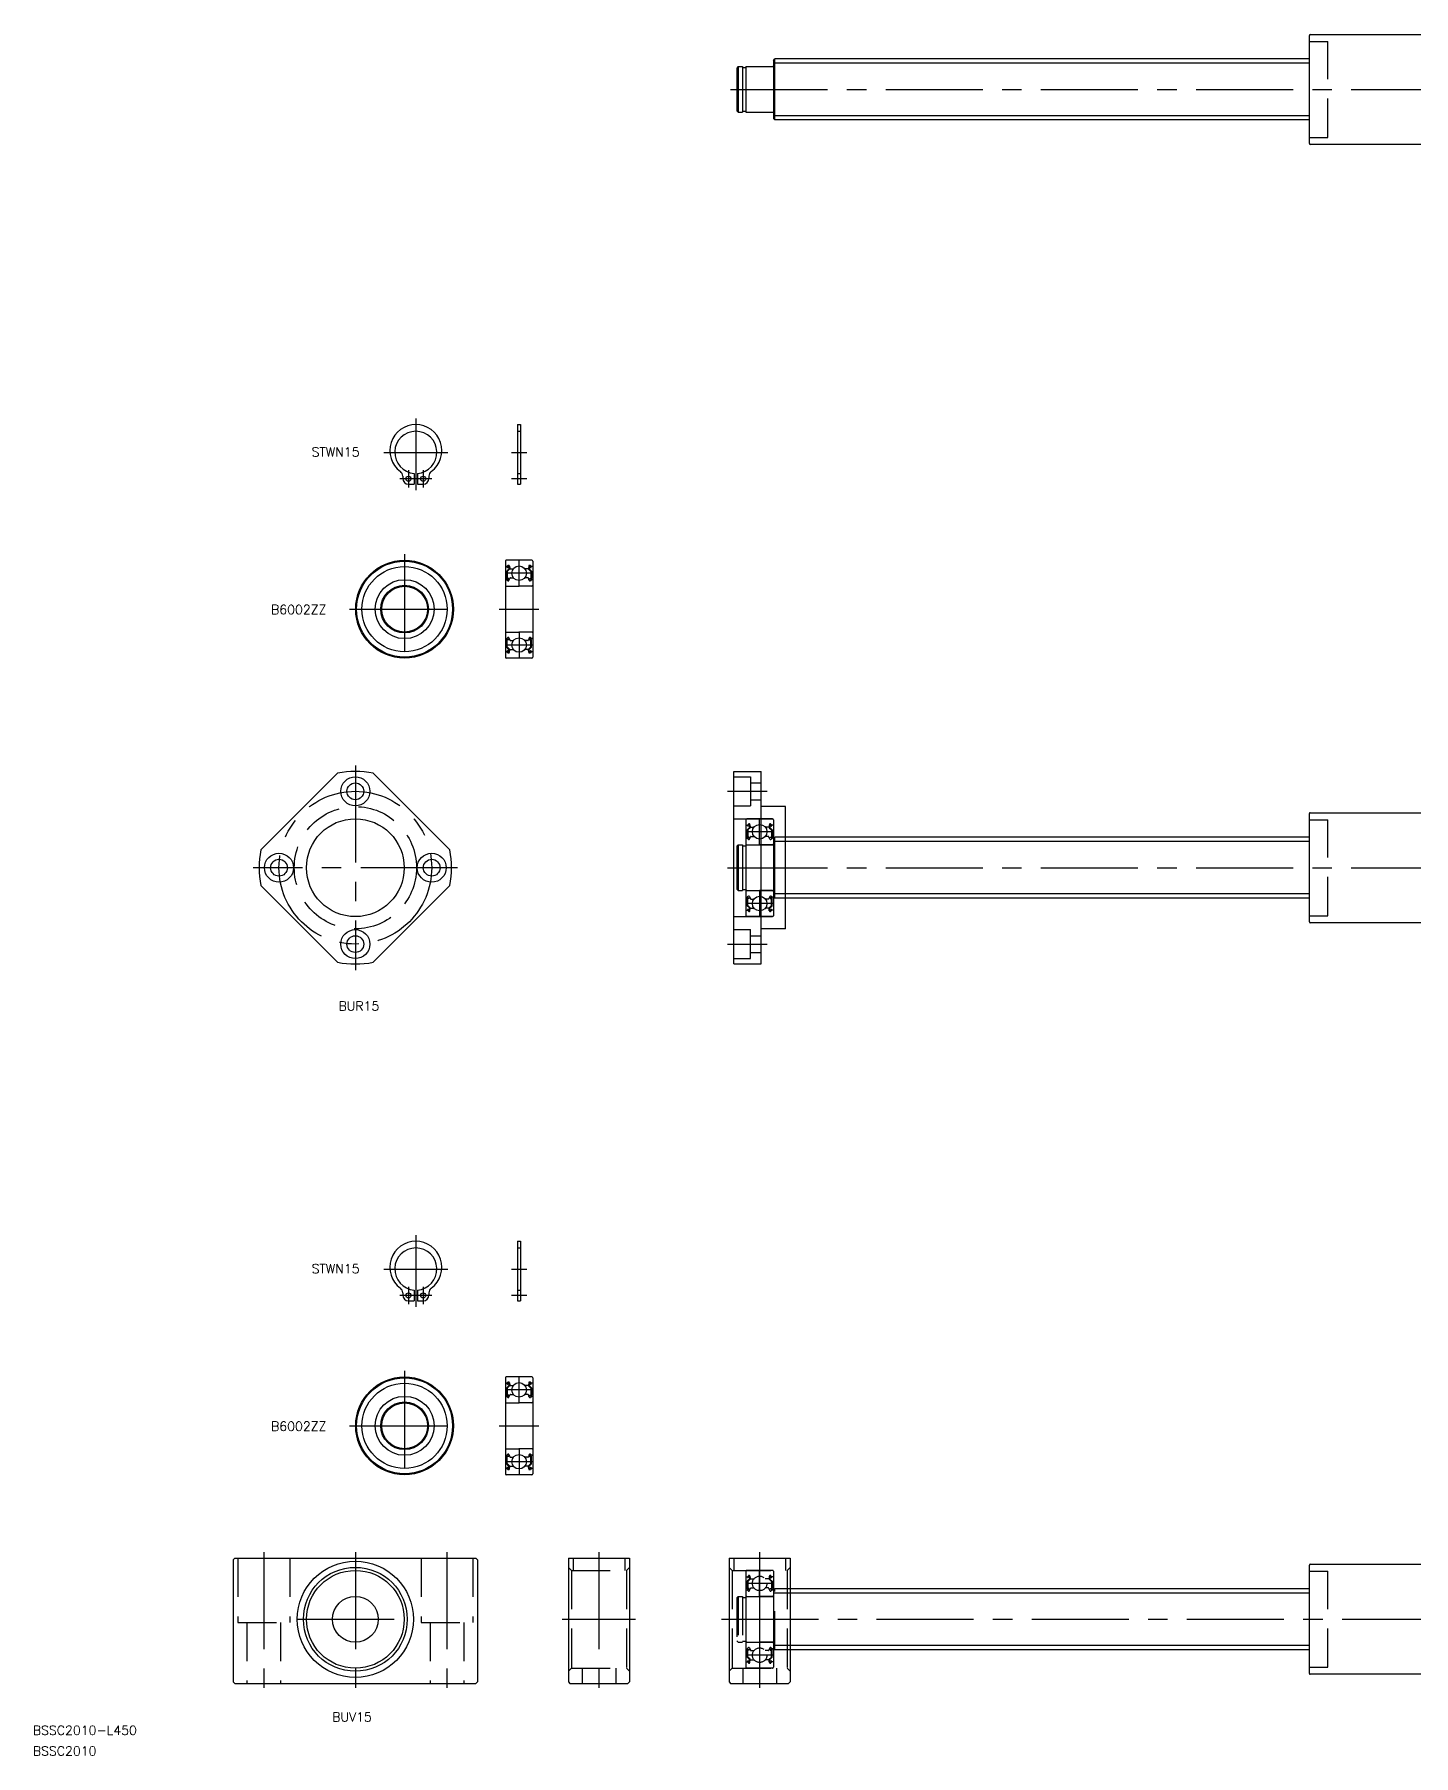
# Model space of a CAD drawing. Extents: x -105 to 834, y -45 to 534.
# Drawn here: x -105 to 346, y -45 to 519 of the extents above; entities that cross this region are included whole.
import ezdxf

# ---------------------------------------------------------------- set-up
doc = ezdxf.new("R2010")
doc.units = 0
doc.linetypes.add('CENTER', pattern=[50.8, 31.75, -6.35, 6.35, -6.35])
doc.linetypes.add('DASHED', pattern=[19.05, 12.7, -6.35])
doc.layers.get('0').update_dxf_attribs({"linetype": 'CONTINUOUS'})
doc.layers.add('CENTER', color=1, linetype='CENTER')
doc.styles.get("Standard").update_dxf_attribs({"font": 'txt.shx', "height": 3, "bigfont": 'bigfont.shx'})

# ---------------------------------------------------------------- blocks, each defined once
blk = doc.blocks.new('*U7')
at = {"color": 7, "linetype": 'CONTINUOUS'}
blk.add_text('BUV15', height=3, dxfattribs=at).set_placement((-7.6, -33.47))
blk = doc.blocks.new('*U8')
at = {"color": 7, "linetype": 'CONTINUOUS'}
blk.add_text('STWN15', height=3, dxfattribs=at).set_placement((-14.3, 113.28))
blk = doc.blocks.new('*U9')
at = {"color": 7, "linetype": 'CONTINUOUS'}
blk.add_text('B6002ZZ', height=3, dxfattribs=at).set_placement((-27.6, 61.69))
blk = doc.blocks.new('*U10')
at = {"color": 7, "linetype": 'CONTINUOUS'}
blk.add_text('BUR15', height=3, dxfattribs=at).set_placement((-5.53, 199.24))
blk = doc.blocks.new('*U11')
at = {"color": 7, "linetype": 'CONTINUOUS'}
blk.add_text('STWN15', height=3, dxfattribs=at).set_placement((-14.3, 380.6))
blk = doc.blocks.new('*U12')
at = {"color": 7, "linetype": 'CONTINUOUS'}
blk.add_text('B6002ZZ', height=3, dxfattribs=at).set_placement((-27.6, 329))
blk = doc.blocks.new('*U17')
at = {"color": 7, "linetype": 'CONTINUOUS'}
blk.add_text('BSSC2010-L450', height=3, dxfattribs=at).set_placement((-105.6, -37.84))
blk = doc.blocks.new('*U18')
at = {"color": 7, "linetype": 'CONTINUOUS'}
blk.add_text('BSSC2010', height=3, dxfattribs=at).set_placement((-105.6, -44.61))

msp = doc.modelspace()

# ---------------------------------------------------------------- linework, layer by layer
at = {"color": 7, "linetype": 'CONTINUOUS'}
for p, q in [((312.38, 483.06), (312.38, 518.46)), ((312.68, 518.76), (355.98, 518.76)), ((125.38, 508.26), (124.88, 507.76)), ((124.88, 507.76), (124.88, 493.76)), ((125.38, 508.26), (125.38, 493.26)), ((125.38, 508.26), (126.73, 508.26)), ((126.73, 508.26), (126.73, 493.26)), ((126.73, 507.91), (127.88, 507.91)), ((127.88, 508.26), (127.88, 493.26)), ((127.88, 508.26), (136.68, 508.26)), ((136.88, 510.26), (137.38, 510.76)), ((136.88, 510.26), (136.88, 491.26)), ((312.38, 510.76), (137.38, 510.76)), ((137.38, 490.76), (137.38, 510.76)), ((125.38, 493.26), (124.88, 493.76)), ((125.38, 493.26), (126.73, 493.26)), ((126.73, 493.61), (127.88, 493.61)), ((127.88, 493.26), (136.68, 493.26)), ((136.88, 491.26), (137.38, 490.76)), ((312.38, 490.76), (137.38, 490.76)), ((355.98, 482.76), (312.68, 482.76)), ((53.12, 391.05), (53.12, 371.55)), ((53.12, 391.05), (54.12, 391.05)), ((54.12, 391.05), (54.12, 371.55)), ((15.5, 374.2), (15.5, 373.45)), ((19.3, 375.07), (19.3, 371.55)), ((19.3, 374.19), (19.3, 374.19)), ((19.3, 373.31), (19.3, 373.31)), ((20.3, 375.07), (20.3, 371.55)), ((24.1, 374.2), (24.1, 373.45)), ((17.4, 371.55), (19.3, 371.55)), ((20.3, 371.55), (22.2, 371.55)), ((53.12, 371.55), (54.12, 371.55)), ((49.12, 346.34), (49.12, 314.94)), ((49.22, 344.59), (49.68, 344.59)), ((53.62, 346.64), (49.42, 346.64)), ((50.31, 343.82), (49.56, 343.07)), ((49.68, 344.59), (49.93, 344.89)), ((49.86, 344.18), (49.71, 344.31)), ((50.51, 343.74), (49.76, 342.99)), ((49.84, 344.46), (50.09, 344.76)), ((49.99, 344.33), (49.84, 344.46)), ((49.86, 344.18), (49.99, 344.33)), ((50.26, 344.7), (50.31, 343.82)), ((50.46, 344.72), (50.53, 343.98)), ((50.51, 344.21), (50.51, 343.74)), ((50.63, 343.89), (51.77, 343.89)), ((57.82, 346.64), (53.62, 346.64)), ((56.62, 343.89), (55.47, 343.89)), ((56.79, 344.72), (56.72, 343.98)), ((56.74, 344.21), (56.74, 343.74)), ((56.74, 343.74), (57.49, 342.99)), ((56.98, 344.7), (56.94, 343.82)), ((56.94, 343.82), (57.69, 343.07)), ((57.41, 344.46), (57.16, 344.76)), ((57.26, 344.33), (57.41, 344.46)), ((57.39, 344.18), (57.26, 344.33)), ((57.56, 344.59), (57.31, 344.89)), ((57.39, 344.18), (57.54, 344.31)), ((58.02, 344.59), (57.56, 344.59)), ((58.12, 346.34), (58.12, 314.94)), ((49.32, 340.29), (49.62, 340.29)), ((49.42, 338.14), (53.62, 338.14)), ((49.56, 343.07), (49.56, 340.69)), ((49.62, 340.29), (49.9, 339.96)), ((49.76, 342.99), (49.76, 340.69)), ((50.21, 340.69), (49.76, 340.69)), ((49.76, 340.49), (50.21, 340.49)), ((50.05, 339.89), (50.12, 339.89)), ((50.21, 340.49), (50.21, 340.69)), ((50.31, 340.02), (50.57, 340.76)), ((50.76, 340.89), (51.77, 340.89)), ((57.82, 338.14), (53.62, 338.14)), ((56.49, 340.89), (55.47, 340.89)), ((56.94, 340.02), (56.67, 340.76)), ((57.04, 340.49), (57.04, 340.69)), ((57.04, 340.69), (57.49, 340.69)), ((57.49, 340.49), (57.04, 340.49)), ((57.2, 339.89), (57.13, 339.89)), ((57.62, 340.29), (57.35, 339.96)), ((57.49, 342.99), (57.49, 340.69)), ((57.92, 340.29), (57.62, 340.29)), ((57.69, 343.07), (57.69, 340.69)), ((49.42, 323.14), (53.62, 323.14)), ((49.62, 320.99), (49.9, 321.32)), ((50.05, 321.39), (50.12, 321.39)), ((50.31, 321.26), (50.57, 320.52)), ((50.7, 323.14), (50.7, 323.14)), ((51.67, 323.14), (51.67, 323.14)), ((57.82, 323.14), (53.62, 323.14)), ((56.94, 321.26), (56.67, 320.52)), ((57.2, 321.39), (57.13, 321.39)), ((57.62, 320.99), (57.35, 321.32)), ((49.22, 316.69), (49.68, 316.69)), ((49.32, 320.99), (49.62, 320.99)), ((49.56, 318.21), (49.56, 320.59)), ((50.31, 317.46), (49.56, 318.21)), ((49.68, 316.69), (49.93, 316.39)), ((49.86, 317.1), (49.71, 316.97)), ((49.76, 320.79), (50.21, 320.79)), ((49.76, 318.29), (49.76, 320.59)), ((50.21, 320.59), (49.76, 320.59)), ((50.51, 317.54), (49.76, 318.29)), ((49.99, 316.95), (49.84, 316.82)), ((49.84, 316.82), (50.09, 316.52)), ((49.86, 317.1), (49.99, 316.95)), ((50.21, 320.79), (50.21, 320.59)), ((50.26, 316.58), (50.31, 317.46)), ((50.46, 316.56), (50.53, 317.3)), ((50.51, 317.07), (50.51, 317.54)), ((50.63, 317.39), (51.77, 317.39)), ((50.76, 320.39), (51.77, 320.39)), ((56.49, 320.39), (55.47, 320.39)), ((56.62, 317.39), (55.47, 317.39)), ((56.79, 316.56), (56.72, 317.3)), ((56.74, 317.54), (57.49, 318.29)), ((56.74, 317.07), (56.74, 317.54)), ((56.94, 317.46), (57.69, 318.21)), ((56.98, 316.58), (56.94, 317.46)), ((57.04, 320.79), (57.04, 320.59)), ((57.49, 320.79), (57.04, 320.79)), ((57.04, 320.59), (57.49, 320.59)), ((57.41, 316.82), (57.16, 316.52)), ((57.39, 317.1), (57.26, 316.95)), ((57.26, 316.95), (57.41, 316.82)), ((57.56, 316.69), (57.31, 316.39)), ((57.39, 317.1), (57.54, 316.97)), ((57.49, 318.29), (57.49, 320.59)), ((58.02, 316.69), (57.56, 316.69)), ((57.92, 320.99), (57.62, 320.99)), ((57.69, 318.21), (57.69, 320.59)), ((57.82, 314.64), (49.42, 314.64)), ((57.82, 314.64), (53.62, 314.64)), ((-30.96, 251.82), (-5.81, 276.97)), ((5.81, 276.97), (30.96, 251.82)), ((123.88, 214.51), (123.88, 277.51)), ((123.88, 277.51), (132.88, 277.51)), ((132.88, 214.51), (132.88, 277.51)), ((140.88, 266.01), (132.88, 266.01)), ((140.88, 226.01), (140.88, 266.01)), ((127.88, 261.71), (127.88, 230.31)), ((127.98, 259.96), (128.44, 259.96)), ((132.38, 262.01), (128.18, 262.01)), ((129.07, 259.19), (128.32, 258.44)), ((128.44, 259.96), (128.69, 260.26)), ((128.62, 259.55), (128.47, 259.68)), ((128.6, 259.83), (128.85, 260.13)), ((128.75, 259.7), (128.6, 259.83)), ((128.62, 259.55), (128.75, 259.7)), ((129.02, 260.07), (129.07, 259.19)), ((129.22, 260.09), (129.29, 259.35)), ((129.27, 259.58), (129.27, 259.11)), ((129.39, 259.26), (130.54, 259.26)), ((136.58, 262.01), (132.38, 262.01)), ((135.38, 259.26), (134.23, 259.26)), ((135.55, 260.09), (135.48, 259.35)), ((135.5, 259.58), (135.5, 259.11)), ((135.74, 260.07), (135.7, 259.19)), ((135.7, 259.19), (136.45, 258.44)), ((136.17, 259.83), (135.92, 260.13)), ((136.02, 259.7), (136.17, 259.83)), ((136.15, 259.55), (136.02, 259.7)), ((136.32, 259.96), (136.07, 260.26)), ((136.15, 259.55), (136.3, 259.68)), ((136.78, 259.96), (136.32, 259.96)), ((136.88, 261.71), (136.88, 230.31)), ((312.38, 228.31), (312.38, 263.71)), ((312.68, 264.01), (355.98, 264.01)), ((128.08, 255.66), (128.38, 255.66)), ((128.32, 258.44), (128.32, 256.06)), ((128.38, 255.66), (128.66, 255.33)), ((129.27, 259.11), (128.52, 258.36)), ((128.52, 258.36), (128.52, 256.06)), ((128.97, 256.06), (128.52, 256.06)), ((128.52, 255.86), (128.97, 255.86)), ((128.81, 255.26), (128.88, 255.26)), ((128.97, 255.86), (128.97, 256.06)), ((129.07, 255.39), (129.33, 256.13)), ((129.52, 256.26), (130.54, 256.26)), ((135.25, 256.26), (134.23, 256.26)), ((135.7, 255.39), (135.43, 256.13)), ((135.5, 259.11), (136.25, 258.36)), ((135.8, 256.06), (136.25, 256.06)), ((135.8, 255.86), (135.8, 256.06)), ((136.25, 255.86), (135.8, 255.86)), ((135.96, 255.26), (135.89, 255.26)), ((136.38, 255.66), (136.11, 255.33)), ((136.25, 258.36), (136.25, 256.06)), ((136.68, 255.66), (136.38, 255.66)), ((136.45, 258.44), (136.45, 256.06)), ((136.88, 255.51), (137.38, 256.01)), ((136.88, 255.51), (136.88, 236.51)), ((140.88, 254.61), (136.88, 254.61)), ((137.38, 236.01), (137.38, 256.01)), ((140.88, 256.01), (137.38, 256.01)), ((312.38, 256.01), (140.88, 256.01)), ((125.38, 253.51), (124.88, 253.01)), ((124.88, 253.01), (124.88, 239.01)), ((125.38, 253.51), (125.38, 238.51)), ((125.38, 253.51), (126.73, 253.51)), ((126.73, 253.51), (126.73, 238.51)), ((126.73, 253.16), (127.88, 253.16)), ((127.88, 253.51), (127.88, 238.51)), ((127.88, 253.51), (136.68, 253.51)), ((128.18, 253.51), (132.38, 253.51)), ((136.58, 253.51), (132.38, 253.51)), ((-30.96, 240.2), (-5.81, 215.05)), ((5.81, 215.05), (30.96, 240.2)), ((125.38, 238.51), (124.88, 239.01)), ((125.38, 238.51), (126.73, 238.51)), ((126.73, 238.86), (127.88, 238.86)), ((127.88, 238.51), (136.68, 238.51)), ((128.18, 238.51), (132.38, 238.51)), ((128.38, 236.36), (128.66, 236.69)), ((128.81, 236.76), (128.88, 236.76)), ((129.07, 236.63), (129.33, 235.89)), ((129.46, 238.51), (129.46, 238.51)), ((130.43, 238.51), (130.43, 238.51)), ((136.58, 238.51), (132.38, 238.51)), ((135.7, 236.63), (135.43, 235.89)), ((135.96, 236.76), (135.89, 236.76)), ((136.38, 236.36), (136.11, 236.69)), ((140.88, 237.41), (136.88, 237.41)), ((127.98, 232.06), (128.44, 232.06)), ((128.08, 236.36), (128.38, 236.36)), ((128.32, 233.58), (128.32, 235.96)), ((129.07, 232.83), (128.32, 233.58)), ((128.44, 232.06), (128.69, 231.76)), ((128.62, 232.47), (128.47, 232.34)), ((128.52, 236.16), (128.97, 236.16)), ((128.97, 235.96), (128.52, 235.96)), ((128.52, 233.66), (128.52, 235.96)), ((129.27, 232.91), (128.52, 233.66)), ((128.75, 232.32), (128.6, 232.19)), ((128.6, 232.19), (128.85, 231.89)), ((128.62, 232.47), (128.75, 232.32)), ((128.97, 236.16), (128.97, 235.96)), ((129.02, 231.95), (129.07, 232.83)), ((129.22, 231.93), (129.29, 232.67)), ((129.27, 232.44), (129.27, 232.91)), ((129.39, 232.76), (130.54, 232.76)), ((129.52, 235.76), (130.54, 235.76)), ((135.25, 235.76), (134.23, 235.76)), ((135.38, 232.76), (134.23, 232.76)), ((135.55, 231.93), (135.48, 232.67)), ((135.5, 232.91), (136.25, 233.66)), ((135.5, 232.44), (135.5, 232.91)), ((135.7, 232.83), (136.45, 233.58)), ((135.74, 231.95), (135.7, 232.83)), ((136.25, 236.16), (135.8, 236.16)), ((135.8, 236.16), (135.8, 235.96)), ((135.8, 235.96), (136.25, 235.96)), ((136.17, 232.19), (135.92, 231.89)), ((136.15, 232.47), (136.02, 232.32)), ((136.02, 232.32), (136.17, 232.19)), ((136.32, 232.06), (136.07, 231.76)), ((136.15, 232.47), (136.3, 232.34)), ((136.25, 233.66), (136.25, 235.96)), ((136.78, 232.06), (136.32, 232.06)), ((136.68, 236.36), (136.38, 236.36)), ((136.45, 233.58), (136.45, 235.96)), ((136.88, 236.51), (137.38, 236.01)), ((140.88, 236.01), (137.38, 236.01)), ((312.38, 236.01), (140.88, 236.01)), ((136.58, 230.01), (128.18, 230.01)), ((136.58, 230.01), (132.38, 230.01)), ((140.88, 226.01), (132.88, 226.01)), ((355.98, 228.01), (312.68, 228.01)), ((123.88, 214.51), (132.88, 214.51)), ((53.12, 123.74), (53.12, 104.24)), ((53.12, 123.74), (54.12, 123.74)), ((54.12, 123.74), (54.12, 104.24)), ((19.3, 107.75), (19.3, 104.24)), ((20.3, 107.75), (20.3, 104.24)), ((15.5, 106.89), (15.5, 106.14)), ((17.4, 104.24), (19.3, 104.24)), ((19.3, 106.88), (19.3, 106.88)), ((19.3, 106), (19.3, 106)), ((20.3, 104.24), (22.2, 104.24)), ((24.1, 106.89), (24.1, 106.14)), ((53.12, 104.24), (54.12, 104.24)), ((49.12, 79.03), (49.12, 47.63)), ((53.62, 79.33), (49.42, 79.33)), ((57.82, 79.33), (53.62, 79.33)), ((58.12, 79.03), (58.12, 47.63)), ((49.22, 77.28), (49.68, 77.28)), ((50.31, 76.51), (49.56, 75.76)), ((49.56, 75.76), (49.56, 73.38)), ((49.68, 77.28), (49.93, 77.58)), ((49.86, 76.87), (49.71, 77)), ((50.51, 76.43), (49.76, 75.68)), ((49.76, 75.68), (49.76, 73.38)), ((50.21, 73.38), (49.76, 73.38)), ((49.84, 77.15), (50.09, 77.45)), ((49.99, 77.02), (49.84, 77.15)), ((49.86, 76.87), (49.99, 77.02)), ((50.21, 73.18), (50.21, 73.38)), ((50.26, 77.39), (50.31, 76.51)), ((50.31, 72.71), (50.57, 73.45)), ((50.46, 77.41), (50.53, 76.67)), ((50.51, 76.9), (50.51, 76.43)), ((50.63, 76.58), (51.77, 76.58)), ((50.76, 73.58), (51.77, 73.58)), ((56.62, 76.58), (55.47, 76.58)), ((56.49, 73.58), (55.47, 73.58)), ((56.94, 72.71), (56.67, 73.45)), ((56.79, 77.41), (56.72, 76.67)), ((56.74, 76.9), (56.74, 76.43)), ((56.74, 76.43), (57.49, 75.68)), ((56.98, 77.39), (56.94, 76.51)), ((56.94, 76.51), (57.69, 75.76)), ((57.04, 73.18), (57.04, 73.38)), ((57.04, 73.38), (57.49, 73.38)), ((57.41, 77.15), (57.16, 77.45)), ((57.26, 77.02), (57.41, 77.15)), ((57.39, 76.87), (57.26, 77.02)), ((57.56, 77.28), (57.31, 77.58)), ((57.39, 76.87), (57.54, 77)), ((57.49, 75.68), (57.49, 73.38)), ((58.02, 77.28), (57.56, 77.28)), ((57.69, 75.76), (57.69, 73.38)), ((49.32, 72.98), (49.62, 72.98)), ((49.42, 70.83), (53.62, 70.83)), ((49.62, 72.98), (49.9, 72.65)), ((49.76, 73.18), (50.21, 73.18)), ((50.05, 72.58), (50.12, 72.58)), ((57.82, 70.83), (53.62, 70.83)), ((57.49, 73.18), (57.04, 73.18)), ((57.2, 72.58), (57.13, 72.58)), ((57.62, 72.98), (57.35, 72.65)), ((57.92, 72.98), (57.62, 72.98)), ((49.32, 53.68), (49.62, 53.68)), ((49.42, 55.83), (53.62, 55.83)), ((49.56, 50.9), (49.56, 53.28)), ((50.31, 50.15), (49.56, 50.9)), ((49.62, 53.68), (49.9, 54.01)), ((49.76, 53.48), (50.21, 53.48)), ((49.76, 50.98), (49.76, 53.28)), ((50.21, 53.28), (49.76, 53.28)), ((50.51, 50.23), (49.76, 50.98)), ((50.05, 54.08), (50.12, 54.08)), ((50.21, 53.48), (50.21, 53.28)), ((50.31, 53.95), (50.57, 53.21)), ((50.7, 55.83), (50.7, 55.83)), ((50.76, 53.08), (51.77, 53.08)), ((51.67, 55.83), (51.67, 55.83)), ((57.82, 55.83), (53.62, 55.83)), ((56.49, 53.08), (55.47, 53.08)), ((56.94, 53.95), (56.67, 53.21)), ((56.74, 50.23), (57.49, 50.98)), ((56.94, 50.15), (57.69, 50.9)), ((57.04, 53.48), (57.04, 53.28)), ((57.49, 53.48), (57.04, 53.48)), ((57.04, 53.28), (57.49, 53.28)), ((57.2, 54.08), (57.13, 54.08)), ((57.62, 53.68), (57.35, 54.01)), ((57.49, 50.98), (57.49, 53.28)), ((57.92, 53.68), (57.62, 53.68)), ((57.69, 50.9), (57.69, 53.28)), ((49.22, 49.38), (49.68, 49.38)), ((57.82, 47.33), (49.42, 47.33)), ((49.68, 49.38), (49.93, 49.08)), ((49.86, 49.79), (49.71, 49.66)), ((49.99, 49.64), (49.84, 49.51)), ((49.84, 49.51), (50.09, 49.21)), ((49.86, 49.79), (49.99, 49.64)), ((50.26, 49.27), (50.31, 50.15)), ((50.46, 49.25), (50.53, 49.99)), ((50.51, 49.76), (50.51, 50.23)), ((50.63, 50.08), (51.77, 50.08)), ((57.82, 47.33), (53.62, 47.33)), ((56.62, 50.08), (55.47, 50.08)), ((56.79, 49.25), (56.72, 49.99)), ((56.74, 49.76), (56.74, 50.23)), ((56.98, 49.27), (56.94, 50.15)), ((57.41, 49.51), (57.16, 49.21)), ((57.39, 49.79), (57.26, 49.64)), ((57.26, 49.64), (57.41, 49.51)), ((57.56, 49.38), (57.31, 49.08)), ((57.39, 49.79), (57.54, 49.66)), ((58.02, 49.38), (57.56, 49.38)), ((-39.5, 20), (-40, 19.5)), ((-40, 19.5), (-40, -20.5)), ((-39.5, 20), (39.5, 20)), ((39.5, 20), (40, 19.5)), ((40, 19.5), (40, -20.5)), ((69.77, 20), (69.77, -20.5)), ((69.77, 20), (89.77, 20)), ((89.77, 20), (89.77, -20.5)), ((122.38, 20), (142.38, 20)), ((122.38, 20), (122.38, -20.5)), ((142.38, 20), (142.38, -20.5)), ((312.38, -17.7), (312.38, 17.7)), ((312.68, 18), (355.98, 18)), ((312.38, 10), (142.38, 10)), ((130.43, -7.5), (130.43, -7.5)), ((312.38, -10), (142.38, -10)), ((-40, -20.5), (-39.5, -21)), ((-39.5, -21), (39.5, -21)), ((40, -20.5), (39.5, -21)), ((69.77, -20.5), (70.27, -21)), ((70.27, -21), (89.27, -21)), ((89.77, -20.5), (89.27, -21)), ((122.38, -20.5), (122.88, -21)), ((122.88, -21), (141.88, -21)), ((142.38, -20.5), (141.88, -21)), ((355.98, -18), (312.68, -18))]:
    msp.add_line(p, q, dxfattribs=at)
at = {"color": 3, "linetype": 'DASHED'}
for p, q in [((312.38, 516.46), (318.38, 516.46)), ((318.38, 485.06), (318.38, 516.46)), ((312.38, 485.06), (318.38, 485.06)), ((53.12, 388.85), (54.12, 388.85)), ((53.12, 375.05), (54.12, 375.05)), ((123.88, 275.76), (129.38, 275.76)), ((129.38, 275.76), (129.38, 266.26)), ((129.38, 273.76), (132.88, 273.76)), ((123.88, 266.26), (129.38, 266.26)), ((129.38, 268.26), (132.88, 268.26)), ((123.88, 262.01), (140.88, 262.01)), ((312.38, 261.71), (318.38, 261.71)), ((318.38, 230.31), (318.38, 261.71)), ((123.88, 230.01), (140.88, 230.01)), ((123.88, 225.76), (129.38, 225.76)), ((129.38, 216.26), (129.38, 225.76)), ((312.38, 230.31), (318.38, 230.31)), ((129.38, 223.76), (132.88, 223.76)), ((123.88, 216.26), (129.38, 216.26)), ((129.38, 218.26), (132.88, 218.26)), ((53.12, 121.54), (54.12, 121.54)), ((53.12, 107.74), (54.12, 107.74)), ((-38.5, 20), (-38.5, -1)), ((-21.5, 20), (-21.5, -1)), ((21.5, 20), (21.5, -1)), ((38.5, 20), (38.5, -1)), ((69.77, 17), (70.77, 16)), ((71.27, 20), (71.27, 16)), ((88.27, 20), (88.27, 16)), ((89.77, 17), (88.77, 16)), ((122.38, 17), (123.38, 16)), ((123.88, 20), (123.88, 16)), ((140.88, 20), (140.88, 16)), ((142.38, 17), (141.38, 16)), ((70.77, 16), (70.77, -16)), ((70.77, 16), (88.77, 16)), ((88.77, 16), (88.77, -16)), ((123.38, 16), (141.38, 16)), ((123.38, 16), (123.38, -16)), ((127.88, 15.7), (127.88, -15.7)), ((127.98, 13.95), (128.44, 13.95)), ((132.38, 16), (128.18, 16)), ((129.07, 13.18), (128.32, 12.43)), ((128.32, 12.43), (128.32, 10.05)), ((128.44, 13.95), (128.69, 14.25)), ((128.62, 13.54), (128.47, 13.67)), ((129.27, 13.1), (128.52, 12.35)), ((128.52, 12.35), (128.52, 10.05)), ((128.6, 13.82), (128.85, 14.12)), ((128.75, 13.69), (128.6, 13.82)), ((128.62, 13.54), (128.75, 13.69)), ((129.02, 14.06), (129.07, 13.18)), ((129.22, 14.08), (129.29, 13.34)), ((129.27, 13.57), (129.27, 13.1)), ((129.39, 13.25), (130.54, 13.25)), ((136.58, 16), (132.38, 16)), ((135.38, 13.25), (134.23, 13.25)), ((135.55, 14.08), (135.48, 13.34)), ((135.5, 13.57), (135.5, 13.1)), ((135.5, 13.1), (136.25, 12.35)), ((135.74, 14.06), (135.7, 13.18)), ((135.7, 13.18), (136.45, 12.43)), ((136.17, 13.82), (135.92, 14.12)), ((136.02, 13.69), (136.17, 13.82)), ((136.15, 13.54), (136.02, 13.69)), ((136.32, 13.95), (136.07, 14.25)), ((136.15, 13.54), (136.3, 13.67)), ((136.25, 12.35), (136.25, 10.05)), ((136.78, 13.95), (136.32, 13.95)), ((136.45, 12.43), (136.45, 10.05)), ((136.88, 15.7), (136.88, -15.7)), ((141.38, 16), (141.38, -16)), ((312.38, 15.7), (318.38, 15.7)), ((318.38, -15.7), (318.38, 15.7)), ((125.38, 7.5), (124.88, 7)), ((124.88, 7), (124.88, -7)), ((125.38, 7.5), (125.38, -7.5)), ((125.38, 7.5), (126.73, 7.5)), ((126.73, 7.5), (126.73, -7.5)), ((126.73, 7.15), (127.88, 7.15)), ((127.88, 7.5), (127.88, -7.5)), ((127.88, 7.5), (136.68, 7.5)), ((128.08, 9.65), (128.38, 9.65)), ((128.18, 7.5), (132.38, 7.5)), ((128.38, 9.65), (128.66, 9.32)), ((128.97, 10.05), (128.52, 10.05)), ((128.52, 9.85), (128.97, 9.85)), ((128.81, 9.25), (128.88, 9.25)), ((128.97, 9.85), (128.97, 10.05)), ((129.07, 9.38), (129.33, 10.12)), ((129.52, 10.25), (130.54, 10.25)), ((136.58, 7.5), (132.38, 7.5)), ((135.25, 10.25), (134.23, 10.25)), ((135.7, 9.38), (135.43, 10.12)), ((135.8, 10.05), (136.25, 10.05)), ((135.8, 9.85), (135.8, 10.05)), ((136.25, 9.85), (135.8, 9.85)), ((135.96, 9.25), (135.89, 9.25)), ((136.38, 9.65), (136.11, 9.32)), ((136.68, 9.65), (136.38, 9.65)), ((136.88, 9.5), (137.38, 10)), ((136.88, 9.5), (136.88, -9.5)), ((142.38, 8.6), (136.88, 8.6)), ((137.38, -10), (137.38, 10)), ((142.38, 10), (137.38, 10)), ((-38.5, -1), (-21.5, -1)), ((-35.5, -1), (-35.5, -21)), ((-24.5, -1), (-24.5, -21)), ((21.5, -1), (38.5, -1)), ((24.5, -1), (24.5, -21)), ((35.5, -1), (35.5, -21)), ((125.38, -7.5), (124.88, -7)), ((125.38, -7.5), (126.73, -7.5)), ((126.73, -7.15), (127.88, -7.15)), ((127.88, -7.5), (136.68, -7.5)), ((128.08, -9.65), (128.38, -9.65)), ((128.18, -7.5), (132.38, -7.5)), ((128.32, -12.43), (128.32, -10.05)), ((128.38, -9.65), (128.66, -9.32)), ((128.52, -9.85), (128.97, -9.85)), ((128.97, -10.05), (128.52, -10.05)), ((128.52, -12.35), (128.52, -10.05)), ((128.81, -9.25), (128.88, -9.25)), ((128.97, -9.85), (128.97, -10.05)), ((129.07, -9.38), (129.33, -10.12)), ((129.46, -7.5), (129.46, -7.5)), ((129.52, -10.25), (130.54, -10.25)), ((136.58, -7.5), (132.38, -7.5)), ((135.25, -10.25), (134.23, -10.25)), ((135.7, -9.38), (135.43, -10.12)), ((136.25, -9.85), (135.8, -9.85)), ((135.8, -9.85), (135.8, -10.05)), ((135.8, -10.05), (136.25, -10.05)), ((135.96, -9.25), (135.89, -9.25)), ((136.38, -9.65), (136.11, -9.32)), ((136.25, -12.35), (136.25, -10.05)), ((136.68, -9.65), (136.38, -9.65)), ((136.45, -12.43), (136.45, -10.05)), ((142.38, -8.6), (136.88, -8.6)), ((136.88, -9.5), (137.38, -10)), ((142.38, -10), (137.38, -10)), ((69.77, -17), (70.77, -16)), ((70.77, -16), (88.77, -16)), ((74.27, -16), (74.27, -21)), ((74.27, -16.49), (74.27, -21)), ((85.27, -16), (85.27, -21)), ((85.27, -16.49), (85.27, -21)), ((88.77, -16), (89.77, -17)), ((122.38, -17), (123.38, -16)), ((123.38, -16), (141.38, -16)), ((126.88, -16), (126.88, -21)), ((126.88, -16.49), (126.88, -21)), ((127.98, -13.95), (128.44, -13.95)), ((136.58, -16), (128.18, -16)), ((129.07, -13.18), (128.32, -12.43)), ((128.44, -13.95), (128.69, -14.25)), ((128.62, -13.54), (128.47, -13.67)), ((129.27, -13.1), (128.52, -12.35)), ((128.75, -13.69), (128.6, -13.82)), ((128.6, -13.82), (128.85, -14.12)), ((128.62, -13.54), (128.75, -13.69)), ((129.02, -14.06), (129.07, -13.18)), ((129.22, -14.08), (129.29, -13.34)), ((129.27, -13.57), (129.27, -13.1)), ((129.39, -13.25), (130.54, -13.25)), ((136.58, -16), (132.38, -16)), ((135.38, -13.25), (134.23, -13.25)), ((135.55, -14.08), (135.48, -13.34)), ((135.5, -13.1), (136.25, -12.35)), ((135.5, -13.57), (135.5, -13.1)), ((135.7, -13.18), (136.45, -12.43)), ((135.74, -14.06), (135.7, -13.18)), ((136.17, -13.82), (135.92, -14.12)), ((136.15, -13.54), (136.02, -13.69)), ((136.02, -13.69), (136.17, -13.82)), ((136.32, -13.95), (136.07, -14.25)), ((136.15, -13.54), (136.3, -13.67)), ((136.78, -13.95), (136.32, -13.95)), ((137.88, -16), (137.88, -21)), ((137.88, -16.49), (137.88, -21)), ((141.38, -16), (142.38, -17)), ((312.38, -15.7), (318.38, -15.7))]:
    msp.add_line(p, q, dxfattribs=at)
at = {"color": 3, "linetype": 'CONTINUOUS'}
for p, q in [((312.38, 509.36), (136.88, 509.36)), ((312.38, 492.16), (136.88, 492.16)), ((312.38, 254.61), (140.88, 254.61)), ((312.38, 237.41), (140.88, 237.41)), ((312.38, 8.6), (142.38, 8.6)), ((312.38, -8.6), (142.38, -8.6))]:
    msp.add_line(p, q, dxfattribs=at)
at = {"color": 7, "linetype": 'CONTINUOUS'}
for centre, radius in [((17.4, 373.3), 0.85), ((22.2, 373.3), 0.85), ((16.12, 330.64), 16), ((16.12, 330.64), 15.7), ((16.12, 330.64), 13.95), ((53.62, 342.39), 2.38), ((16.12, 330.64), 9.65), ((16.12, 330.64), 7.8), ((16.12, 330.64), 7.5), ((53.62, 318.89), 2.38), ((0, 271.01), 4.75), ((0, 271.01), 2.75), ((0, 246.01), 16), ((132.38, 257.76), 2.38), ((-25, 246.01), 4.75), ((-25, 246.01), 2.75), ((25, 246.01), 4.75), ((25, 246.01), 2.75), ((132.38, 234.26), 2.38), ((0, 221.01), 4.75), ((0, 221.01), 2.75), ((17.4, 105.99), 0.85), ((22.2, 105.99), 0.85), ((16.12, 63.33), 16), ((16.12, 63.33), 15.7), ((16.12, 63.33), 13.95), ((53.62, 75.08), 2.38), ((16.12, 63.33), 9.65), ((16.12, 63.33), 7.8), ((16.12, 63.33), 7.5), ((53.62, 51.58), 2.38), ((0, 0), 19), ((0, 0), 17), ((0, 0), 16), ((0, 0), 7.5)]:
    msp.add_circle(centre, radius, dxfattribs=at)
at = {"color": 3, "linetype": 'DASHED'}
for centre, radius in [((0, 246.01), 20), ((132.38, 11.75), 2.38), ((132.38, -11.75), 2.38)]:
    msp.add_circle(centre, radius, dxfattribs=at)
at = {"color": 7, "linetype": 'CONTINUOUS'}
for centre, radius, start, end in [((312.68, 518.46), 0.3, 90, 180), ((136.68, 508.46), 0.2, 270, 0), ((136.68, 493.06), 0.2, 0, 90), ((312.68, 483.06), 0.3, 180, 270), ((19.8, 382.55), 8.5, 306.5949, 233.4051), ((19.8, 381.95), 6.9, 274.1555, 265.8445), ((13.6, 374.2), 1.9, 0, 53.4051), ((17.4, 373.45), 1.9, 180, 270), ((22.2, 373.45), 1.9, 270, 0), ((26, 374.2), 1.9, 126.5949, 180), ((49.42, 346.34), 0.3, 90, 180), ((49.22, 344.69), 0.1, 180, 270), ((49.84, 344.46), 0.2, 140.0002, 230.0848), ((50.16, 344.69), 0.3, 4.9968, 140.0002), ((50.16, 344.69), 0.1, 2.8198, 140.0033), ((50.63, 343.99), 0.1, 184.9968, 269.9995), ((56.62, 343.99), 0.1, 270.0005, 355.0032), ((57.08, 344.69), 0.3, 39.9998, 175.0032), ((57.08, 344.69), 0.1, 39.9967, 177.1802), ((57.41, 344.46), 0.2, 309.9152, 39.9998), ((57.82, 346.34), 0.3, 0, 90), ((58.02, 344.69), 0.1, 270, 0), ((49.32, 340.09), 0.2, 90, 180), ((49.42, 338.44), 0.3, 180, 270), ((49.76, 340.69), 0.2, 180, 270), ((50.05, 340.09), 0.2, 219.9962, 270), ((50.12, 340.09), 0.2, 270, 339.9919), ((50.76, 340.69), 0.2, 90, 159.9919), ((56.49, 340.69), 0.2, 20.0081, 90), ((57.13, 340.09), 0.2, 200.0081, 270), ((57.2, 340.09), 0.2, 270, 320.0038), ((57.49, 340.69), 0.2, 270, 0), ((57.82, 338.44), 0.3, 270, 0), ((57.92, 340.09), 0.2, 0, 90), ((49.42, 322.84), 0.3, 90, 180), ((49.32, 321.19), 0.2, 180, 270), ((50.05, 321.19), 0.2, 90, 140.0038), ((50.12, 321.19), 0.2, 20.0081, 90), ((57.13, 321.19), 0.2, 90, 159.9919), ((57.2, 321.19), 0.2, 39.9962, 90), ((57.82, 322.84), 0.3, 0, 90), ((57.92, 321.19), 0.2, 270, 0), ((49.22, 316.59), 0.1, 90, 180), ((49.76, 320.59), 0.2, 90, 180), ((49.84, 316.82), 0.2, 129.9152, 219.9998), ((50.16, 316.58), 0.3, 219.9998, 355.0032), ((50.16, 316.58), 0.1, 219.9967, 357.1802), ((50.63, 317.29), 0.1, 90.0005, 175.0032), ((50.76, 320.59), 0.2, 200.0081, 270), ((56.49, 320.59), 0.2, 270, 339.9919), ((56.62, 317.29), 0.1, 4.9968, 89.9995), ((57.08, 316.58), 0.3, 184.9968, 320.0002), ((57.08, 316.58), 0.1, 182.8198, 320.0033), ((57.49, 320.59), 0.2, 0, 90), ((57.41, 316.82), 0.2, 320.0002, 50.0848), ((58.02, 316.59), 0.1, 0, 90), ((49.42, 314.94), 0.3, 180, 270), ((57.82, 314.94), 0.3, 270, 0), ((0, 246.01), 31.5, 79.3713, 100.6287), ((0, 246.01), 31.5, 79.3713, 100.6287), ((128.18, 261.71), 0.3, 90, 180), ((127.98, 260.06), 0.1, 180, 270), ((128.6, 259.83), 0.2, 140.0002, 230.0848), ((128.92, 260.07), 0.3, 4.9968, 140.0002), ((128.92, 260.07), 0.1, 2.8198, 140.0033), ((129.39, 259.36), 0.1, 184.9968, 269.9995), ((135.38, 259.36), 0.1, 270.0005, 355.0032), ((135.85, 260.07), 0.3, 39.9998, 175.0032), ((135.84, 260.07), 0.1, 39.9967, 177.1802), ((136.17, 259.83), 0.2, 309.9152, 39.9998), ((136.58, 261.71), 0.3, 0, 90), ((136.78, 260.06), 0.1, 270, 0), ((312.68, 263.71), 0.3, 90, 180), ((128.08, 255.46), 0.2, 90, 180), ((128.18, 253.81), 0.3, 180, 270), ((128.52, 256.06), 0.2, 180, 270), ((128.81, 255.46), 0.2, 219.9962, 270), ((128.88, 255.46), 0.2, 270, 339.9919), ((129.52, 256.06), 0.2, 90, 159.9919), ((135.25, 256.06), 0.2, 20.0081, 90), ((135.89, 255.46), 0.2, 200.0081, 270), ((135.96, 255.46), 0.2, 270, 320.0038), ((136.25, 256.06), 0.2, 270, 0), ((136.58, 253.81), 0.3, 270, 0), ((136.68, 255.46), 0.2, 0, 90), ((136.68, 253.71), 0.2, 270, 0), ((0, 246.01), 31.5, 169.3713, 190.6287), ((0, 246.01), 31.5, 349.3713, 10.6287), ((128.18, 238.21), 0.3, 90, 180), ((128.81, 236.56), 0.2, 90, 140.0038), ((128.88, 236.56), 0.2, 20.0081, 90), ((135.89, 236.56), 0.2, 90, 159.9919), ((135.96, 236.56), 0.2, 39.9962, 90), ((136.58, 238.21), 0.3, 0, 90), ((136.68, 238.31), 0.2, 0, 90), ((128.08, 236.56), 0.2, 180, 270), ((127.98, 231.96), 0.1, 90, 180), ((128.52, 235.96), 0.2, 90, 180), ((128.6, 232.19), 0.2, 129.9152, 219.9998), ((128.92, 231.96), 0.3, 219.9998, 355.0032), ((128.92, 231.96), 0.1, 219.9967, 357.1802), ((129.39, 232.66), 0.1, 90.0005, 175.0032), ((129.52, 235.96), 0.2, 200.0081, 270), ((135.25, 235.96), 0.2, 270, 339.9919), ((135.38, 232.66), 0.1, 4.9968, 89.9995), ((135.85, 231.96), 0.3, 184.9968, 320.0002), ((135.84, 231.96), 0.1, 182.8198, 320.0033), ((136.25, 235.96), 0.2, 0, 90), ((136.17, 232.19), 0.2, 320.0002, 50.0848), ((136.68, 236.56), 0.2, 270, 0), ((136.78, 231.96), 0.1, 0, 90), ((128.18, 230.31), 0.3, 180, 270), ((136.58, 230.31), 0.3, 270, 0), ((312.68, 228.31), 0.3, 180, 270), ((0, 246.01), 31.5, 259.3713, 280.6287), ((19.8, 115.24), 8.5, 306.5949, 233.4051), ((19.8, 114.64), 6.9, 274.1555, 265.8445), ((13.6, 106.89), 1.9, 0, 53.4051), ((26, 106.89), 1.9, 126.5949, 180), ((17.4, 106.14), 1.9, 180, 270), ((22.2, 106.14), 1.9, 270, 0), ((49.42, 79.03), 0.3, 90, 180), ((57.82, 79.03), 0.3, 0, 90), ((49.22, 77.38), 0.1, 180, 270), ((49.76, 73.38), 0.2, 180, 270), ((49.84, 77.15), 0.2, 140.0002, 230.0848), ((50.16, 77.38), 0.3, 4.9968, 140.0002), ((50.16, 77.38), 0.1, 2.8198, 140.0033), ((50.63, 76.68), 0.1, 184.9968, 269.9995), ((50.76, 73.38), 0.2, 90, 159.9919), ((56.49, 73.38), 0.2, 20.0081, 90), ((56.62, 76.68), 0.1, 270.0005, 355.0032), ((57.08, 77.38), 0.3, 39.9998, 175.0032), ((57.08, 77.38), 0.1, 39.9967, 177.1802), ((57.49, 73.38), 0.2, 270, 0), ((57.41, 77.15), 0.2, 309.9152, 39.9998), ((58.02, 77.38), 0.1, 270, 0), ((49.32, 72.78), 0.2, 90, 180), ((49.42, 71.13), 0.3, 180, 270), ((50.05, 72.78), 0.2, 219.9962, 270), ((50.12, 72.78), 0.2, 270, 339.9919), ((57.13, 72.78), 0.2, 200.0081, 270), ((57.2, 72.78), 0.2, 270, 320.0038), ((57.82, 71.13), 0.3, 270, 0), ((57.92, 72.78), 0.2, 0, 90), ((49.42, 55.53), 0.3, 90, 180), ((49.32, 53.88), 0.2, 180, 270), ((49.76, 53.28), 0.2, 90, 180), ((50.05, 53.88), 0.2, 90, 140.0038), ((50.12, 53.88), 0.2, 20.0081, 90), ((50.76, 53.28), 0.2, 200.0081, 270), ((56.49, 53.28), 0.2, 270, 339.9919), ((57.13, 53.88), 0.2, 90, 159.9919), ((57.2, 53.88), 0.2, 39.9962, 90), ((57.49, 53.28), 0.2, 0, 90), ((57.82, 55.53), 0.3, 0, 90), ((57.92, 53.88), 0.2, 270, 0), ((49.22, 49.28), 0.1, 90, 180), ((49.42, 47.63), 0.3, 180, 270), ((49.84, 49.51), 0.2, 129.9152, 219.9998), ((50.16, 49.27), 0.3, 219.9998, 355.0032), ((50.16, 49.27), 0.1, 219.9967, 357.1802), ((50.63, 49.98), 0.1, 90.0005, 175.0032), ((56.62, 49.98), 0.1, 4.9968, 89.9995), ((57.08, 49.27), 0.3, 184.9968, 320.0002), ((57.08, 49.27), 0.1, 182.8198, 320.0033), ((57.41, 49.51), 0.2, 320.0002, 50.0848), ((57.82, 47.63), 0.3, 270, 0), ((58.02, 49.28), 0.1, 0, 90), ((312.68, 17.7), 0.3, 90, 180), ((312.68, -17.7), 0.3, 180, 270)]:
    msp.add_arc(centre, radius, start, end, dxfattribs=at)
at = {"color": 3, "linetype": 'DASHED'}
for centre, radius, start, end in [((128.18, 15.7), 0.3, 90, 180), ((127.98, 14.05), 0.1, 180, 270), ((128.6, 13.82), 0.2, 140.0002, 230.0848), ((128.92, 14.05), 0.3, 4.9968, 140.0002), ((128.92, 14.06), 0.1, 2.8198, 140.0033), ((129.39, 13.35), 0.1, 184.9968, 269.9995), ((135.38, 13.35), 0.1, 270.0005, 355.0032), ((135.85, 14.05), 0.3, 39.9998, 175.0032), ((135.84, 14.06), 0.1, 39.9967, 177.1802), ((136.17, 13.82), 0.2, 309.9152, 39.9998), ((136.58, 15.7), 0.3, 0, 90), ((136.78, 14.05), 0.1, 270, 0), ((128.08, 9.45), 0.2, 90, 180), ((128.18, 7.8), 0.3, 180, 270), ((128.52, 10.05), 0.2, 180, 270), ((128.81, 9.45), 0.2, 219.9962, 270), ((128.88, 9.45), 0.2, 270, 339.9919), ((129.52, 10.05), 0.2, 90, 159.9919), ((135.25, 10.05), 0.2, 20.0081, 90), ((135.89, 9.45), 0.2, 200.0081, 270), ((135.96, 9.45), 0.2, 270, 320.0038), ((136.25, 10.05), 0.2, 270, 0), ((136.58, 7.8), 0.3, 270, 0), ((136.68, 9.45), 0.2, 0, 90), ((136.68, 7.7), 0.2, 270, 0), ((128.18, -7.8), 0.3, 90, 180), ((128.08, -9.45), 0.2, 180, 270), ((128.52, -10.05), 0.2, 90, 180), ((128.81, -9.45), 0.2, 90, 140.0038), ((128.88, -9.45), 0.2, 20.0081, 90), ((129.52, -10.05), 0.2, 200.0081, 270), ((135.25, -10.05), 0.2, 270, 339.9919), ((135.89, -9.45), 0.2, 90, 159.9919), ((135.96, -9.45), 0.2, 39.9962, 90), ((136.25, -10.05), 0.2, 0, 90), ((136.58, -7.8), 0.3, 0, 90), ((136.68, -7.7), 0.2, 0, 90), ((136.68, -9.45), 0.2, 270, 0), ((127.98, -14.05), 0.1, 90, 180), ((128.18, -15.7), 0.3, 180, 270), ((128.6, -13.82), 0.2, 129.9152, 219.9998), ((128.92, -14.05), 0.3, 219.9998, 355.0032), ((128.92, -14.06), 0.1, 219.9967, 357.1802), ((129.39, -13.35), 0.1, 90.0005, 175.0032), ((135.38, -13.35), 0.1, 4.9968, 89.9995), ((135.85, -14.05), 0.3, 184.9968, 320.0002), ((135.84, -14.06), 0.1, 182.8198, 320.0033), ((136.17, -13.82), 0.2, 320.0002, 50.0848), ((136.58, -15.7), 0.3, 270, 0), ((136.78, -14.05), 0.1, 0, 90)]:
    msp.add_arc(centre, radius, start, end, dxfattribs=at)
at = {"layer": 'CENTER', "color": 1, "linetype": 'CENTER'}
for p, q in [((122.88, 500.76), (576.88, 500.76)), ((19.8, 393.05), (19.8, 369.55)), ((9.32, 381.95), (30.28, 381.95)), ((51.12, 381.95), (56.12, 381.95)), ((25.05, 373.3), (14.55, 373.3)), ((17.4, 376.15), (17.4, 370.45)), ((22.2, 376.15), (22.2, 370.45)), ((56.12, 373.3), (51.12, 373.3)), ((16.12, 348.64), (16.12, 312.64)), ((53.62, 338.01), (53.62, 346.77)), ((58.01, 342.39), (49.24, 342.39)), ((-1.88, 330.64), (34.12, 330.64)), ((47.12, 330.64), (60.12, 330.64)), ((53.62, 323.27), (53.62, 314.51)), ((58.01, 318.89), (49.24, 318.89)), ((0, 279.51), (0, 212.51)), ((121.88, 271.01), (134.88, 271.01)), ((132.38, 253.38), (132.38, 262.14)), ((136.77, 257.76), (128, 257.76)), ((33.5, 246.01), (-33.5, 246.01)), ((121.88, 246.01), (142.88, 246.01)), ((122.88, 246.01), (576.88, 246.01)), ((132.38, 238.64), (132.38, 229.88)), ((136.77, 234.26), (128, 234.26)), ((121.88, 221.01), (134.88, 221.01)), ((19.8, 125.74), (19.8, 102.24)), ((9.32, 114.64), (30.28, 114.64)), ((51.12, 114.64), (56.12, 114.64)), ((17.4, 108.84), (17.4, 103.14)), ((22.2, 108.84), (22.2, 103.14)), ((25.05, 105.99), (14.55, 105.99)), ((56.12, 105.99), (51.12, 105.99)), ((16.12, 81.33), (16.12, 45.33)), ((53.62, 70.7), (53.62, 79.46)), ((58.01, 75.08), (49.24, 75.08)), ((-1.88, 63.33), (34.12, 63.33)), ((47.12, 63.33), (60.12, 63.33)), ((58.01, 51.58), (49.24, 51.58)), ((53.62, 55.96), (53.62, 47.2)), ((-30, 22), (-30, -23)), ((0, 22), (0, -23)), ((30, 22), (30, -23)), ((79.77, 22), (79.77, -23)), ((132.38, 22), (132.38, -23)), ((136.77, 11.75), (128, 11.75)), ((132.38, 7.37), (132.38, 16.13)), ((-19, 0), (19, 0)), ((67.77, 0), (91.77, 0)), ((119.88, 0), (579.88, 0)), ((120.38, 0), (144.38, 0)), ((125.88, 0), (138.88, 0)), ((132.38, -7.37), (132.38, -16.13)), ((136.77, -11.75), (128, -11.75))]:
    msp.add_line(p, q, dxfattribs=at)
msp.add_circle((0, 246.01), 25, dxfattribs=at)

# ---------------------------------------------------------------- block references
at = {"color": 7, "linetype": 'CONTINUOUS'}
for name in ['*U11', '*U12', '*U10', '*U8', '*U9', '*U7', '*U17', '*U18']:
    msp.add_blockref(name, (0, 0), dxfattribs=at)

doc.saveas('drawing.dxf')
